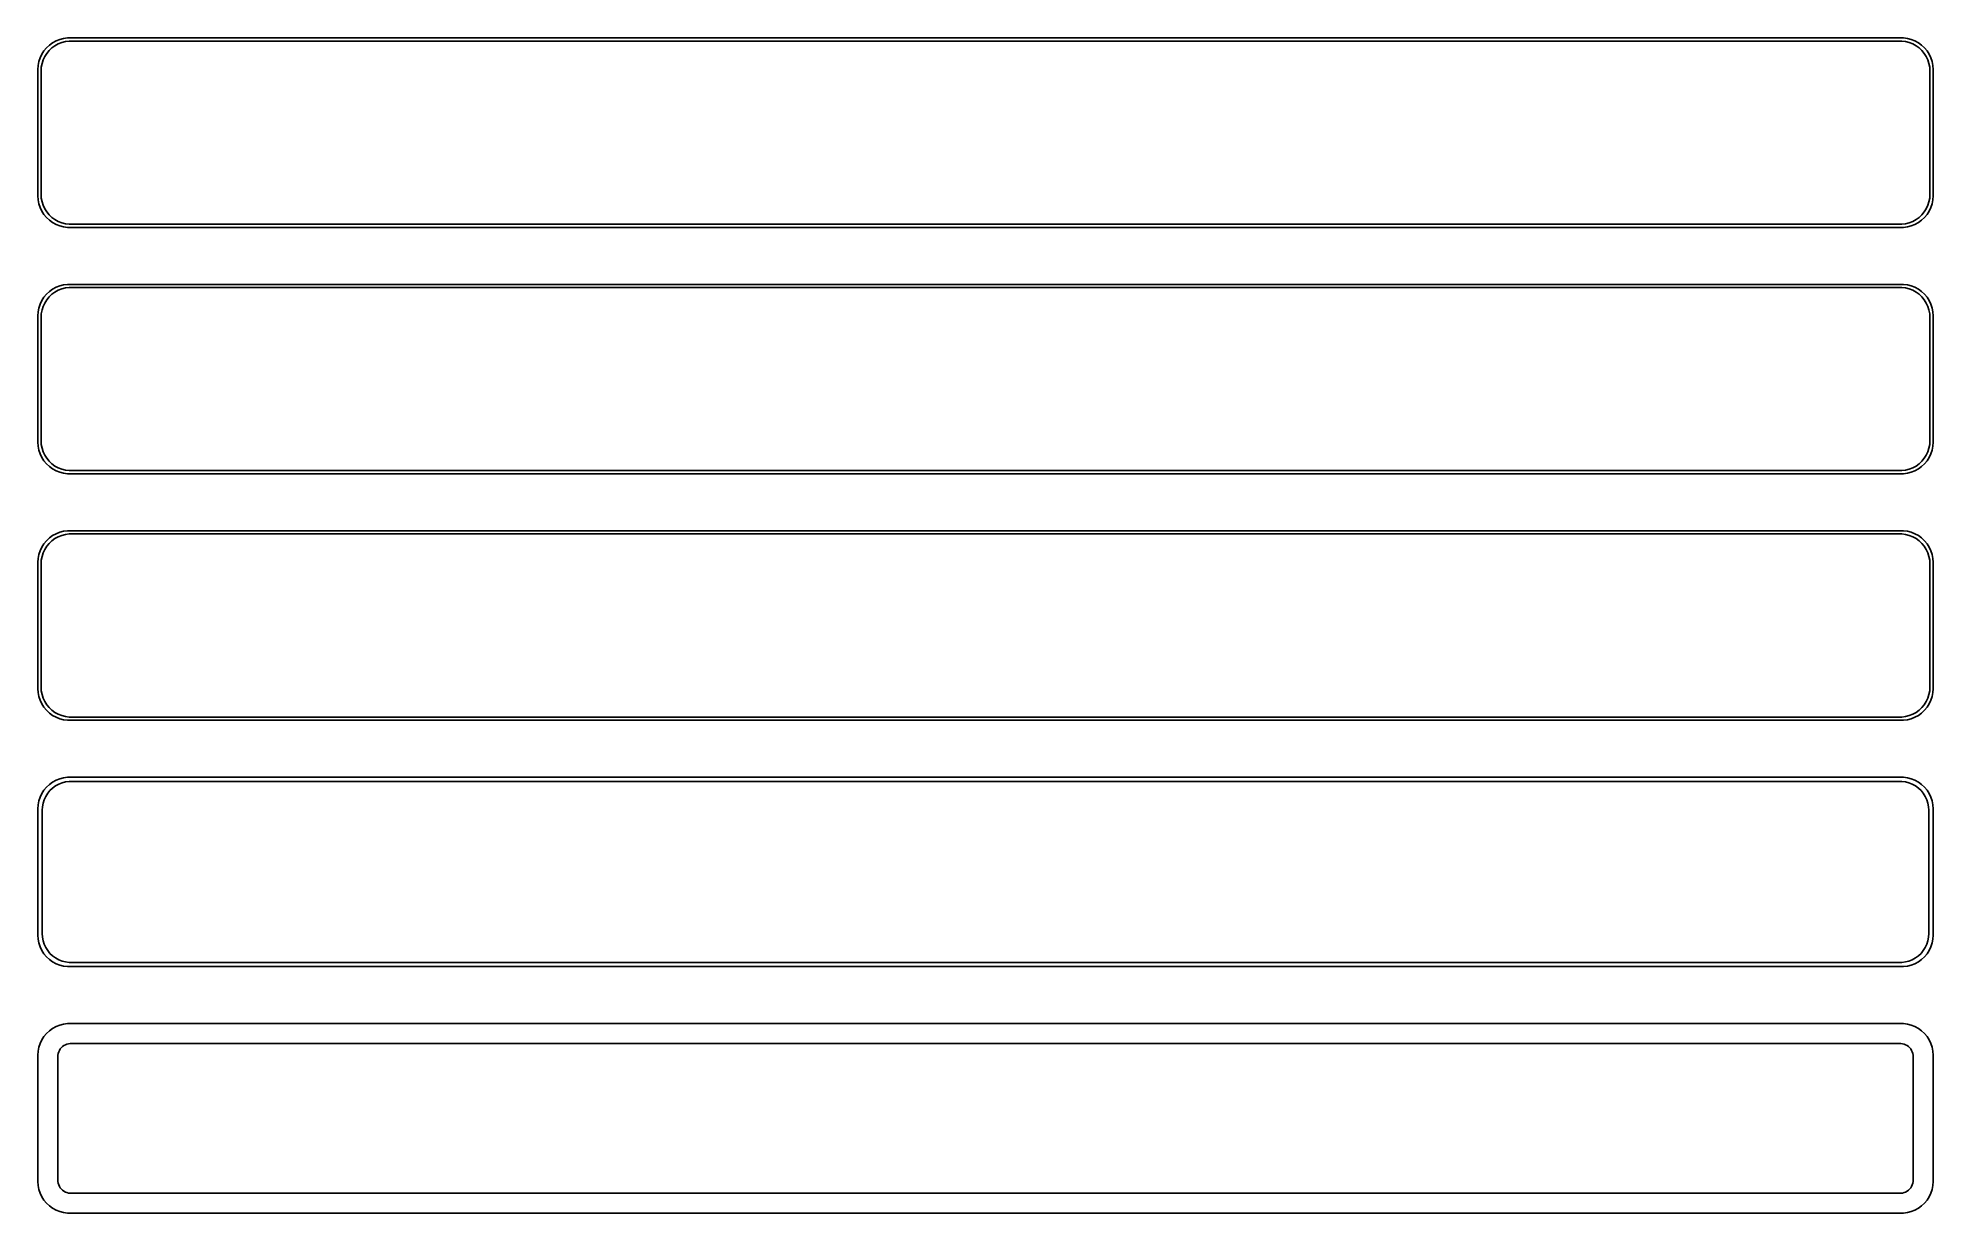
# Model space of a CAD drawing. Header units: metres. Extents: x -150 to 150, y 180 to 366.
import ezdxf

# ---------------------------------------------------------------- set-up
doc = ezdxf.new("R2010")
doc.units = ezdxf.units.M

msp = doc.modelspace()

# ---------------------------------------------------------------- linework, layer by layer
for p, q in [((-149.382, 363.409), (-149.649, 362.841)), ((-149.045, 363.939), (-149.382, 363.409)), ((-149.166, 362.499), (-148.912, 363.038)), ((-148.645, 364.423), (-149.045, 363.939)), ((-148.912, 363.038), (-148.593, 363.542)), ((-148.187, 364.853), (-148.645, 364.423)), ((-148.593, 363.542), (-148.213, 364.002)), ((-148.213, 364.002), (-147.778, 364.41)), ((-147.679, 365.222), (-148.187, 364.853)), ((-147.778, 364.41), (-147.295, 364.761)), ((-147.129, 365.524), (-147.679, 365.222)), ((-147.295, 364.761), (-146.772, 365.048)), ((-146.545, 365.755), (-147.129, 365.524)), ((-146.772, 365.048), (-146.218, 365.268)), ((-145.937, 365.911), (-146.545, 365.755)), ((-146.218, 365.268), (-145.64, 365.416)), ((-145.314, 365.99), (-145.937, 365.911)), ((-145.64, 365.416), (-145.048, 365.491)), ((145.314, 365.99), (-145.314, 365.99)), ((-145.048, 365.491), (145.048, 365.491)), ((145.048, 365.491), (145.64, 365.416)), ((145.937, 365.911), (145.314, 365.99)), ((145.64, 365.416), (146.218, 365.268)), ((146.545, 365.755), (145.937, 365.911)), ((146.218, 365.268), (146.772, 365.048)), ((147.129, 365.524), (146.545, 365.755)), ((146.772, 365.048), (147.295, 364.761)), ((147.679, 365.222), (147.129, 365.524)), ((147.295, 364.761), (147.778, 364.41)), ((148.187, 364.853), (147.679, 365.222)), ((147.778, 364.41), (148.213, 364.002)), ((148.645, 364.423), (148.187, 364.853)), ((148.213, 364.002), (148.593, 363.542)), ((148.593, 363.542), (148.912, 363.038)), ((149.045, 363.939), (148.645, 364.423)), ((148.912, 363.038), (149.166, 362.499)), ((149.382, 363.409), (149.045, 363.939)), ((149.649, 362.841), (149.382, 363.409)), ((-149.961, 361.627), (-150, 361)), ((-150, 361), (-150, 341)), ((-149.843, 362.243), (-149.961, 361.627)), ((-149.649, 362.841), (-149.843, 362.243)), ((-149.5, 360.75), (-149.463, 361.345)), ((-149.5, 341.25), (-149.5, 360.75)), ((-149.463, 361.345), (-149.351, 361.931)), ((-149.351, 361.931), (-149.166, 362.499)), ((149.166, 362.499), (149.351, 361.931)), ((149.351, 361.931), (149.463, 361.345)), ((149.463, 361.345), (149.5, 360.75)), ((149.5, 360.75), (149.5, 341.25)), ((149.843, 362.243), (149.649, 362.841)), ((149.961, 361.627), (149.843, 362.243)), ((150, 361), (149.961, 361.627)), ((150, 341), (150, 361)), ((-150, 341), (-149.961, 340.373)), ((-149.961, 340.373), (-149.843, 339.757)), ((-149.843, 339.757), (-149.649, 339.159)), ((-149.649, 339.159), (-149.382, 338.591)), ((-149.463, 340.655), (-149.5, 341.25)), ((-149.351, 340.069), (-149.463, 340.655)), ((-149.166, 339.501), (-149.351, 340.069)), ((-148.912, 338.962), (-149.166, 339.501)), ((149.166, 339.501), (148.912, 338.962)), ((149.351, 340.069), (149.166, 339.501)), ((149.463, 340.655), (149.351, 340.069)), ((149.382, 338.591), (149.649, 339.159)), ((149.5, 341.25), (149.463, 340.655)), ((149.649, 339.159), (149.843, 339.757)), ((149.843, 339.757), (149.961, 340.373)), ((149.961, 340.373), (150, 341)), ((-149.382, 338.591), (-149.045, 338.061)), ((-149.045, 338.061), (-148.645, 337.577)), ((-148.593, 338.458), (-148.912, 338.962)), ((-148.645, 337.577), (-148.187, 337.147)), ((-148.213, 337.998), (-148.593, 338.458)), ((-147.778, 337.59), (-148.213, 337.998)), ((-148.187, 337.147), (-147.679, 336.778)), ((-147.295, 337.239), (-147.778, 337.59)), ((-147.679, 336.778), (-147.129, 336.476)), ((-146.772, 336.952), (-147.295, 337.239)), ((-147.129, 336.476), (-146.545, 336.245)), ((-146.218, 336.732), (-146.772, 336.952)), ((-146.545, 336.245), (-145.937, 336.089)), ((-145.64, 336.584), (-146.218, 336.732)), ((-145.937, 336.089), (-145.314, 336.01)), ((-145.048, 336.509), (-145.64, 336.584)), ((-145.314, 336.01), (145.314, 336.01)), ((145.048, 336.509), (-145.048, 336.509)), ((145.64, 336.584), (145.048, 336.509)), ((145.314, 336.01), (145.937, 336.089)), ((146.218, 336.732), (145.64, 336.584)), ((145.937, 336.089), (146.545, 336.245)), ((146.772, 336.952), (146.218, 336.732)), ((146.545, 336.245), (147.129, 336.476)), ((147.295, 337.239), (146.772, 336.952)), ((147.129, 336.476), (147.679, 336.778)), ((147.778, 337.59), (147.295, 337.239)), ((147.679, 336.778), (148.187, 337.147)), ((148.213, 337.998), (147.778, 337.59)), ((148.187, 337.147), (148.645, 337.577)), ((148.593, 338.458), (148.213, 337.998)), ((148.912, 338.962), (148.593, 338.458)), ((148.645, 337.577), (149.045, 338.061)), ((149.045, 338.061), (149.382, 338.591)), ((-149.382, 324.409), (-149.649, 323.841)), ((-149.045, 324.939), (-149.382, 324.409)), ((-149.166, 323.499), (-148.912, 324.038)), ((-148.645, 325.423), (-149.045, 324.939)), ((-148.912, 324.038), (-148.593, 324.542)), ((-148.187, 325.853), (-148.645, 325.423)), ((-148.593, 324.542), (-148.213, 325.002)), ((-148.213, 325.002), (-147.778, 325.41)), ((-147.679, 326.222), (-148.187, 325.853)), ((-147.778, 325.41), (-147.295, 325.761)), ((-147.129, 326.524), (-147.679, 326.222)), ((-147.295, 325.761), (-146.772, 326.048)), ((-146.545, 326.755), (-147.129, 326.524)), ((-146.772, 326.048), (-146.218, 326.268)), ((-145.937, 326.911), (-146.545, 326.755)), ((-146.218, 326.268), (-145.64, 326.416)), ((-145.314, 326.99), (-145.937, 326.911)), ((-145.64, 326.416), (-145.048, 326.491)), ((145.314, 326.99), (-145.314, 326.99)), ((-145.048, 326.491), (145.048, 326.491)), ((145.048, 326.491), (145.64, 326.416)), ((145.937, 326.911), (145.314, 326.99)), ((145.64, 326.416), (146.218, 326.268)), ((146.545, 326.755), (145.937, 326.911)), ((146.218, 326.268), (146.772, 326.048)), ((147.129, 326.524), (146.545, 326.755)), ((146.772, 326.048), (147.295, 325.761)), ((147.679, 326.222), (147.129, 326.524)), ((147.295, 325.761), (147.778, 325.41)), ((148.187, 325.853), (147.679, 326.222)), ((147.778, 325.41), (148.213, 325.002)), ((148.645, 325.423), (148.187, 325.853)), ((148.213, 325.002), (148.593, 324.542)), ((148.593, 324.542), (148.912, 324.038)), ((149.045, 324.939), (148.645, 325.423)), ((148.912, 324.038), (149.166, 323.499)), ((149.382, 324.409), (149.045, 324.939)), ((149.649, 323.841), (149.382, 324.409)), ((-149.961, 322.627), (-150, 322)), ((-150, 322), (-150, 302)), ((-149.843, 323.243), (-149.961, 322.627)), ((-149.649, 323.841), (-149.843, 323.243)), ((-149.5, 321.75), (-149.463, 322.345)), ((-149.5, 302.25), (-149.5, 321.75)), ((-149.463, 322.345), (-149.351, 322.931)), ((-149.351, 322.931), (-149.166, 323.499)), ((149.166, 323.499), (149.351, 322.931)), ((149.351, 322.931), (149.463, 322.345)), ((149.463, 322.345), (149.5, 321.75)), ((149.5, 321.75), (149.5, 302.25)), ((149.843, 323.243), (149.649, 323.841)), ((149.961, 322.627), (149.843, 323.243)), ((150, 322), (149.961, 322.627)), ((150, 302), (150, 322)), ((-150, 302), (-149.961, 301.373)), ((-149.961, 301.373), (-149.843, 300.757)), ((-149.843, 300.757), (-149.649, 300.159)), ((-149.649, 300.159), (-149.382, 299.591)), ((-149.463, 301.655), (-149.5, 302.25)), ((-149.351, 301.069), (-149.463, 301.655)), ((-149.166, 300.501), (-149.351, 301.069)), ((-148.912, 299.962), (-149.166, 300.501)), ((149.166, 300.501), (148.912, 299.962)), ((149.351, 301.069), (149.166, 300.501)), ((149.463, 301.655), (149.351, 301.069)), ((149.382, 299.591), (149.649, 300.159)), ((149.5, 302.25), (149.463, 301.655)), ((149.649, 300.159), (149.843, 300.757)), ((149.843, 300.757), (149.961, 301.373)), ((149.961, 301.373), (150, 302)), ((-149.382, 299.591), (-149.045, 299.061)), ((-149.045, 299.061), (-148.645, 298.577)), ((-148.593, 299.458), (-148.912, 299.962)), ((-148.645, 298.577), (-148.187, 298.147)), ((-148.213, 298.998), (-148.593, 299.458)), ((-147.778, 298.59), (-148.213, 298.998)), ((-148.187, 298.147), (-147.679, 297.778)), ((-147.295, 298.239), (-147.778, 298.59)), ((-147.679, 297.778), (-147.129, 297.476)), ((-146.772, 297.952), (-147.295, 298.239)), ((-147.129, 297.476), (-146.545, 297.245)), ((-146.218, 297.732), (-146.772, 297.952)), ((-146.545, 297.245), (-145.937, 297.089)), ((-145.64, 297.584), (-146.218, 297.732)), ((-145.937, 297.089), (-145.314, 297.01)), ((-145.048, 297.509), (-145.64, 297.584)), ((-145.314, 297.01), (145.314, 297.01)), ((145.048, 297.509), (-145.048, 297.509)), ((145.64, 297.584), (145.048, 297.509)), ((145.314, 297.01), (145.937, 297.089)), ((146.218, 297.732), (145.64, 297.584)), ((145.937, 297.089), (146.545, 297.245)), ((146.772, 297.952), (146.218, 297.732)), ((146.545, 297.245), (147.129, 297.476)), ((147.295, 298.239), (146.772, 297.952)), ((147.129, 297.476), (147.679, 297.778)), ((147.778, 298.59), (147.295, 298.239)), ((147.679, 297.778), (148.187, 298.147)), ((148.213, 298.998), (147.778, 298.59)), ((148.187, 298.147), (148.645, 298.577)), ((148.593, 299.458), (148.213, 298.998)), ((148.912, 299.962), (148.593, 299.458)), ((148.645, 298.577), (149.045, 299.061)), ((149.045, 299.061), (149.382, 299.591)), ((-149.382, 285.409), (-149.649, 284.841)), ((-149.045, 285.939), (-149.382, 285.409)), ((-149.166, 284.499), (-148.912, 285.038)), ((-148.645, 286.423), (-149.045, 285.939)), ((-148.912, 285.038), (-148.593, 285.542)), ((-148.187, 286.853), (-148.645, 286.423)), ((-148.593, 285.542), (-148.213, 286.002)), ((-148.213, 286.002), (-147.778, 286.41)), ((-147.679, 287.222), (-148.187, 286.853)), ((-147.778, 286.41), (-147.295, 286.761)), ((-147.129, 287.524), (-147.679, 287.222)), ((-147.295, 286.761), (-146.772, 287.048)), ((-146.545, 287.755), (-147.129, 287.524)), ((-146.772, 287.048), (-146.218, 287.268)), ((-145.937, 287.911), (-146.545, 287.755)), ((-146.218, 287.268), (-145.64, 287.416)), ((-145.314, 287.99), (-145.937, 287.911)), ((-145.64, 287.416), (-145.048, 287.491)), ((145.314, 287.99), (-145.314, 287.99)), ((-145.048, 287.491), (145.048, 287.491)), ((145.048, 287.491), (145.64, 287.416)), ((145.937, 287.911), (145.314, 287.99)), ((145.64, 287.416), (146.218, 287.268)), ((146.545, 287.755), (145.937, 287.911)), ((146.218, 287.268), (146.772, 287.048)), ((147.129, 287.524), (146.545, 287.755)), ((146.772, 287.048), (147.295, 286.761)), ((147.679, 287.222), (147.129, 287.524)), ((147.295, 286.761), (147.778, 286.41)), ((148.187, 286.853), (147.679, 287.222)), ((147.778, 286.41), (148.213, 286.002)), ((148.645, 286.423), (148.187, 286.853)), ((148.213, 286.002), (148.593, 285.542)), ((148.593, 285.542), (148.912, 285.038)), ((149.045, 285.939), (148.645, 286.423)), ((148.912, 285.038), (149.166, 284.499)), ((149.382, 285.409), (149.045, 285.939)), ((149.649, 284.841), (149.382, 285.409)), ((-149.961, 283.627), (-150, 283)), ((-150, 283), (-150, 263)), ((-149.843, 284.243), (-149.961, 283.627)), ((-149.649, 284.841), (-149.843, 284.243)), ((-149.5, 282.75), (-149.463, 283.345)), ((-149.5, 263.25), (-149.5, 282.75)), ((-149.463, 283.345), (-149.351, 283.931)), ((-149.351, 283.931), (-149.166, 284.499)), ((149.166, 284.499), (149.351, 283.931)), ((149.351, 283.931), (149.463, 283.345)), ((149.463, 283.345), (149.5, 282.75)), ((149.5, 282.75), (149.5, 263.25)), ((149.843, 284.243), (149.649, 284.841)), ((149.961, 283.627), (149.843, 284.243)), ((150, 283), (149.961, 283.627)), ((150, 263), (150, 283)), ((-150, 263), (-149.961, 262.373)), ((-149.961, 262.373), (-149.843, 261.757)), ((-149.843, 261.757), (-149.649, 261.159)), ((-149.649, 261.159), (-149.382, 260.591)), ((-149.463, 262.655), (-149.5, 263.25)), ((-149.351, 262.069), (-149.463, 262.655)), ((-149.166, 261.501), (-149.351, 262.069)), ((-148.912, 260.962), (-149.166, 261.501)), ((149.166, 261.501), (148.912, 260.962)), ((149.351, 262.069), (149.166, 261.501)), ((149.463, 262.655), (149.351, 262.069)), ((149.382, 260.591), (149.649, 261.159)), ((149.5, 263.25), (149.463, 262.655)), ((149.649, 261.159), (149.843, 261.757)), ((149.843, 261.757), (149.961, 262.373)), ((149.961, 262.373), (150, 263)), ((-149.382, 260.591), (-149.045, 260.061)), ((-149.045, 260.061), (-148.645, 259.577)), ((-148.593, 260.458), (-148.912, 260.962)), ((-148.645, 259.577), (-148.187, 259.147)), ((-148.213, 259.998), (-148.593, 260.458)), ((-147.778, 259.59), (-148.213, 259.998)), ((-148.187, 259.147), (-147.679, 258.778)), ((-147.295, 259.239), (-147.778, 259.59)), ((-147.679, 258.778), (-147.129, 258.476)), ((-146.772, 258.952), (-147.295, 259.239)), ((-147.129, 258.476), (-146.545, 258.245)), ((-146.218, 258.732), (-146.772, 258.952)), ((-146.545, 258.245), (-145.937, 258.089)), ((-145.64, 258.584), (-146.218, 258.732)), ((-145.937, 258.089), (-145.314, 258.01)), ((-145.048, 258.509), (-145.64, 258.584)), ((-145.314, 258.01), (145.314, 258.01)), ((145.048, 258.509), (-145.048, 258.509)), ((145.64, 258.584), (145.048, 258.509)), ((145.314, 258.01), (145.937, 258.089)), ((146.218, 258.732), (145.64, 258.584)), ((145.937, 258.089), (146.545, 258.245)), ((146.772, 258.952), (146.218, 258.732)), ((146.545, 258.245), (147.129, 258.476)), ((147.295, 259.239), (146.772, 258.952)), ((147.129, 258.476), (147.679, 258.778)), ((147.778, 259.59), (147.295, 259.239)), ((147.679, 258.778), (148.187, 259.147)), ((148.213, 259.998), (147.778, 259.59)), ((148.187, 259.147), (148.645, 259.577)), ((148.593, 260.458), (148.213, 259.998)), ((148.912, 260.962), (148.593, 260.458)), ((148.645, 259.577), (149.045, 260.061)), ((149.045, 260.061), (149.382, 260.591)), ((-149.382, 246.409), (-149.649, 245.841)), ((-149.045, 246.939), (-149.382, 246.409)), ((-148.645, 247.423), (-149.045, 246.939)), ((-148.762, 245.956), (-148.454, 246.441)), ((-148.187, 247.853), (-148.645, 247.423)), ((-148.454, 246.441), (-148.088, 246.884)), ((-147.679, 248.222), (-148.187, 247.853)), ((-148.088, 246.884), (-147.668, 247.278)), ((-147.129, 248.524), (-147.679, 248.222)), ((-147.668, 247.278), (-147.203, 247.616)), ((-147.203, 247.616), (-146.699, 247.893)), ((-146.545, 248.755), (-147.129, 248.524)), ((-146.699, 247.893), (-146.165, 248.104)), ((-145.937, 248.911), (-146.545, 248.755)), ((-146.165, 248.104), (-145.608, 248.247)), ((-145.314, 248.99), (-145.937, 248.911)), ((-145.608, 248.247), (-145.037, 248.319)), ((145.314, 248.99), (-145.314, 248.99)), ((-145.037, 248.319), (145.037, 248.319)), ((145.037, 248.319), (145.608, 248.247)), ((145.937, 248.911), (145.314, 248.99)), ((145.608, 248.247), (146.165, 248.104)), ((146.545, 248.755), (145.937, 248.911)), ((146.165, 248.104), (146.699, 247.893)), ((147.129, 248.524), (146.545, 248.755)), ((146.699, 247.893), (147.203, 247.616)), ((147.679, 248.222), (147.129, 248.524)), ((147.203, 247.616), (147.668, 247.278)), ((147.668, 247.278), (148.088, 246.884)), ((148.187, 247.853), (147.679, 248.222)), ((148.088, 246.884), (148.454, 246.441)), ((148.645, 247.423), (148.187, 247.853)), ((148.454, 246.441), (148.762, 245.956)), ((149.045, 246.939), (148.645, 247.423)), ((149.382, 246.409), (149.045, 246.939)), ((149.649, 245.841), (149.382, 246.409)), ((-149.961, 244.627), (-150, 244)), ((-150, 244), (-150, 224)), ((-149.843, 245.243), (-149.961, 244.627)), ((-149.649, 245.841), (-149.843, 245.243)), ((-149.328, 243.75), (-149.292, 244.324)), ((-149.328, 224.25), (-149.328, 243.75)), ((-149.292, 244.324), (-149.185, 244.889)), ((-149.185, 244.889), (-149.007, 245.435)), ((-149.007, 245.435), (-148.762, 245.956)), ((148.762, 245.956), (149.007, 245.435)), ((149.007, 245.435), (149.185, 244.889)), ((149.185, 244.889), (149.292, 244.324)), ((149.292, 244.324), (149.328, 243.75)), ((149.328, 243.75), (149.328, 224.25)), ((149.843, 245.243), (149.649, 245.841)), ((149.961, 244.627), (149.843, 245.243)), ((150, 244), (149.961, 244.627)), ((150, 224), (150, 244)), ((-150, 224), (-149.961, 223.373)), ((-149.961, 223.373), (-149.843, 222.757)), ((-149.843, 222.757), (-149.649, 222.159)), ((-149.649, 222.159), (-149.382, 221.591)), ((-149.292, 223.676), (-149.328, 224.25)), ((-149.185, 223.111), (-149.292, 223.676)), ((-149.007, 222.565), (-149.185, 223.111)), ((-148.762, 222.044), (-149.007, 222.565)), ((-148.454, 221.559), (-148.762, 222.044)), ((148.762, 222.044), (148.454, 221.559)), ((149.007, 222.565), (148.762, 222.044)), ((149.185, 223.111), (149.007, 222.565)), ((149.292, 223.676), (149.185, 223.111)), ((149.328, 224.25), (149.292, 223.676)), ((149.382, 221.591), (149.649, 222.159)), ((149.649, 222.159), (149.843, 222.757)), ((149.843, 222.757), (149.961, 223.373)), ((149.961, 223.373), (150, 224)), ((-149.382, 221.591), (-149.045, 221.061)), ((-149.045, 221.061), (-148.645, 220.577)), ((-148.645, 220.577), (-148.187, 220.147)), ((-148.088, 221.116), (-148.454, 221.559)), ((-148.187, 220.147), (-147.679, 219.778)), ((-147.668, 220.722), (-148.088, 221.116)), ((-147.679, 219.778), (-147.129, 219.476)), ((-147.203, 220.384), (-147.668, 220.722)), ((-146.699, 220.107), (-147.203, 220.384)), ((-147.129, 219.476), (-146.545, 219.245)), ((-146.165, 219.896), (-146.699, 220.107)), ((-146.545, 219.245), (-145.937, 219.089)), ((-145.608, 219.753), (-146.165, 219.896)), ((-145.937, 219.089), (-145.314, 219.01)), ((-145.037, 219.681), (-145.608, 219.753)), ((-145.314, 219.01), (145.314, 219.01)), ((145.037, 219.681), (-145.037, 219.681)), ((145.608, 219.753), (145.037, 219.681)), ((145.314, 219.01), (145.937, 219.089)), ((146.165, 219.896), (145.608, 219.753)), ((145.937, 219.089), (146.545, 219.245)), ((146.699, 220.107), (146.165, 219.896)), ((146.545, 219.245), (147.129, 219.476)), ((147.203, 220.384), (146.699, 220.107)), ((147.129, 219.476), (147.679, 219.778)), ((147.668, 220.722), (147.203, 220.384)), ((148.088, 221.116), (147.668, 220.722)), ((147.679, 219.778), (148.187, 220.147)), ((148.454, 221.559), (148.088, 221.116)), ((148.187, 220.147), (148.645, 220.577)), ((148.645, 220.577), (149.045, 221.061)), ((149.045, 221.061), (149.382, 221.591)), ((-149.382, 207.409), (-149.649, 206.841)), ((-149.045, 207.939), (-149.382, 207.409)), ((-148.645, 208.423), (-149.045, 207.939)), ((-148.187, 208.853), (-148.645, 208.423)), ((-147.679, 209.222), (-148.187, 208.853)), ((-147.129, 209.524), (-147.679, 209.222)), ((-146.545, 209.755), (-147.129, 209.524)), ((-145.937, 209.911), (-146.545, 209.755)), ((-145.314, 209.99), (-145.937, 209.911)), ((145.314, 209.99), (-145.314, 209.99)), ((145.937, 209.911), (145.314, 209.99)), ((146.545, 209.755), (145.937, 209.911)), ((147.129, 209.524), (146.545, 209.755)), ((147.679, 209.222), (147.129, 209.524)), ((148.187, 208.853), (147.679, 209.222)), ((148.645, 208.423), (148.187, 208.853)), ((149.045, 207.939), (148.645, 208.423)), ((149.382, 207.409), (149.045, 207.939)), ((149.649, 206.841), (149.382, 207.409)), ((-149.961, 205.627), (-150, 205)), ((-150, 205), (-150, 185)), ((-149.843, 206.243), (-149.961, 205.627)), ((-149.649, 206.841), (-149.843, 206.243)), ((-146.86, 204.75), (-146.843, 205.014)), ((-146.86, 185.25), (-146.86, 204.75)), ((-146.843, 205.014), (-146.793, 205.275)), ((-146.793, 205.275), (-146.711, 205.527)), ((-146.711, 205.527), (-146.599, 205.766)), ((-146.599, 205.766), (-146.457, 205.99)), ((-146.457, 205.99), (-146.288, 206.194)), ((-146.288, 206.194), (-146.095, 206.375)), ((-146.095, 206.375), (-145.88, 206.531)), ((-145.88, 206.531), (-145.648, 206.659)), ((-145.648, 206.659), (-145.402, 206.756)), ((-145.402, 206.756), (-145.145, 206.822)), ((-145.145, 206.822), (-144.882, 206.855)), ((-144.882, 206.855), (144.882, 206.855)), ((144.882, 206.855), (145.145, 206.822)), ((145.145, 206.822), (145.402, 206.756)), ((145.402, 206.756), (145.648, 206.659)), ((145.648, 206.659), (145.88, 206.531)), ((145.88, 206.531), (146.095, 206.375)), ((146.095, 206.375), (146.288, 206.194)), ((146.288, 206.194), (146.457, 205.99)), ((146.457, 205.99), (146.599, 205.766)), ((146.599, 205.766), (146.711, 205.527)), ((146.711, 205.527), (146.793, 205.275)), ((146.793, 205.275), (146.843, 205.014)), ((146.843, 205.014), (146.86, 204.75)), ((146.86, 204.75), (146.86, 185.25)), ((149.843, 206.243), (149.649, 206.841)), ((149.961, 205.627), (149.843, 206.243)), ((150, 205), (149.961, 205.627)), ((150, 185), (150, 205)), ((-150, 185), (-149.961, 184.373)), ((-149.961, 184.373), (-149.843, 183.757)), ((-149.843, 183.757), (-149.649, 183.159)), ((-149.649, 183.159), (-149.382, 182.591)), ((-146.843, 184.986), (-146.86, 185.25)), ((-146.793, 184.725), (-146.843, 184.986)), ((-146.711, 184.473), (-146.793, 184.725)), ((-146.599, 184.234), (-146.711, 184.473)), ((-146.457, 184.01), (-146.599, 184.234)), ((-146.288, 183.806), (-146.457, 184.01)), ((-146.095, 183.625), (-146.288, 183.806)), ((-145.88, 183.469), (-146.095, 183.625)), ((-145.648, 183.341), (-145.88, 183.469)), ((-145.402, 183.244), (-145.648, 183.341)), ((-145.145, 183.178), (-145.402, 183.244)), ((-144.882, 183.145), (-145.145, 183.178)), ((144.882, 183.145), (-144.882, 183.145)), ((145.145, 183.178), (144.882, 183.145)), ((145.402, 183.244), (145.145, 183.178)), ((145.648, 183.341), (145.402, 183.244)), ((145.88, 183.469), (145.648, 183.341)), ((146.095, 183.625), (145.88, 183.469)), ((146.288, 183.806), (146.095, 183.625)), ((146.457, 184.01), (146.288, 183.806)), ((146.599, 184.234), (146.457, 184.01)), ((146.711, 184.473), (146.599, 184.234)), ((146.793, 184.725), (146.711, 184.473)), ((146.843, 184.986), (146.793, 184.725)), ((146.86, 185.25), (146.843, 184.986)), ((149.382, 182.591), (149.649, 183.159)), ((149.649, 183.159), (149.843, 183.757)), ((149.843, 183.757), (149.961, 184.373)), ((149.961, 184.373), (150, 185)), ((-149.382, 182.591), (-149.045, 182.061)), ((-149.045, 182.061), (-148.645, 181.577)), ((-148.645, 181.577), (-148.187, 181.147)), ((-148.187, 181.147), (-147.679, 180.778)), ((-147.679, 180.778), (-147.129, 180.476)), ((-147.129, 180.476), (-146.545, 180.245)), ((-146.545, 180.245), (-145.937, 180.089)), ((-145.937, 180.089), (-145.314, 180.01)), ((-145.314, 180.01), (145.314, 180.01)), ((145.314, 180.01), (145.937, 180.089)), ((145.937, 180.089), (146.545, 180.245)), ((146.545, 180.245), (147.129, 180.476)), ((147.129, 180.476), (147.679, 180.778)), ((147.679, 180.778), (148.187, 181.147)), ((148.187, 181.147), (148.645, 181.577)), ((148.645, 181.577), (149.045, 182.061)), ((149.045, 182.061), (149.382, 182.591))]:
    msp.add_line(p, q)

doc.saveas('drawing.dxf')
